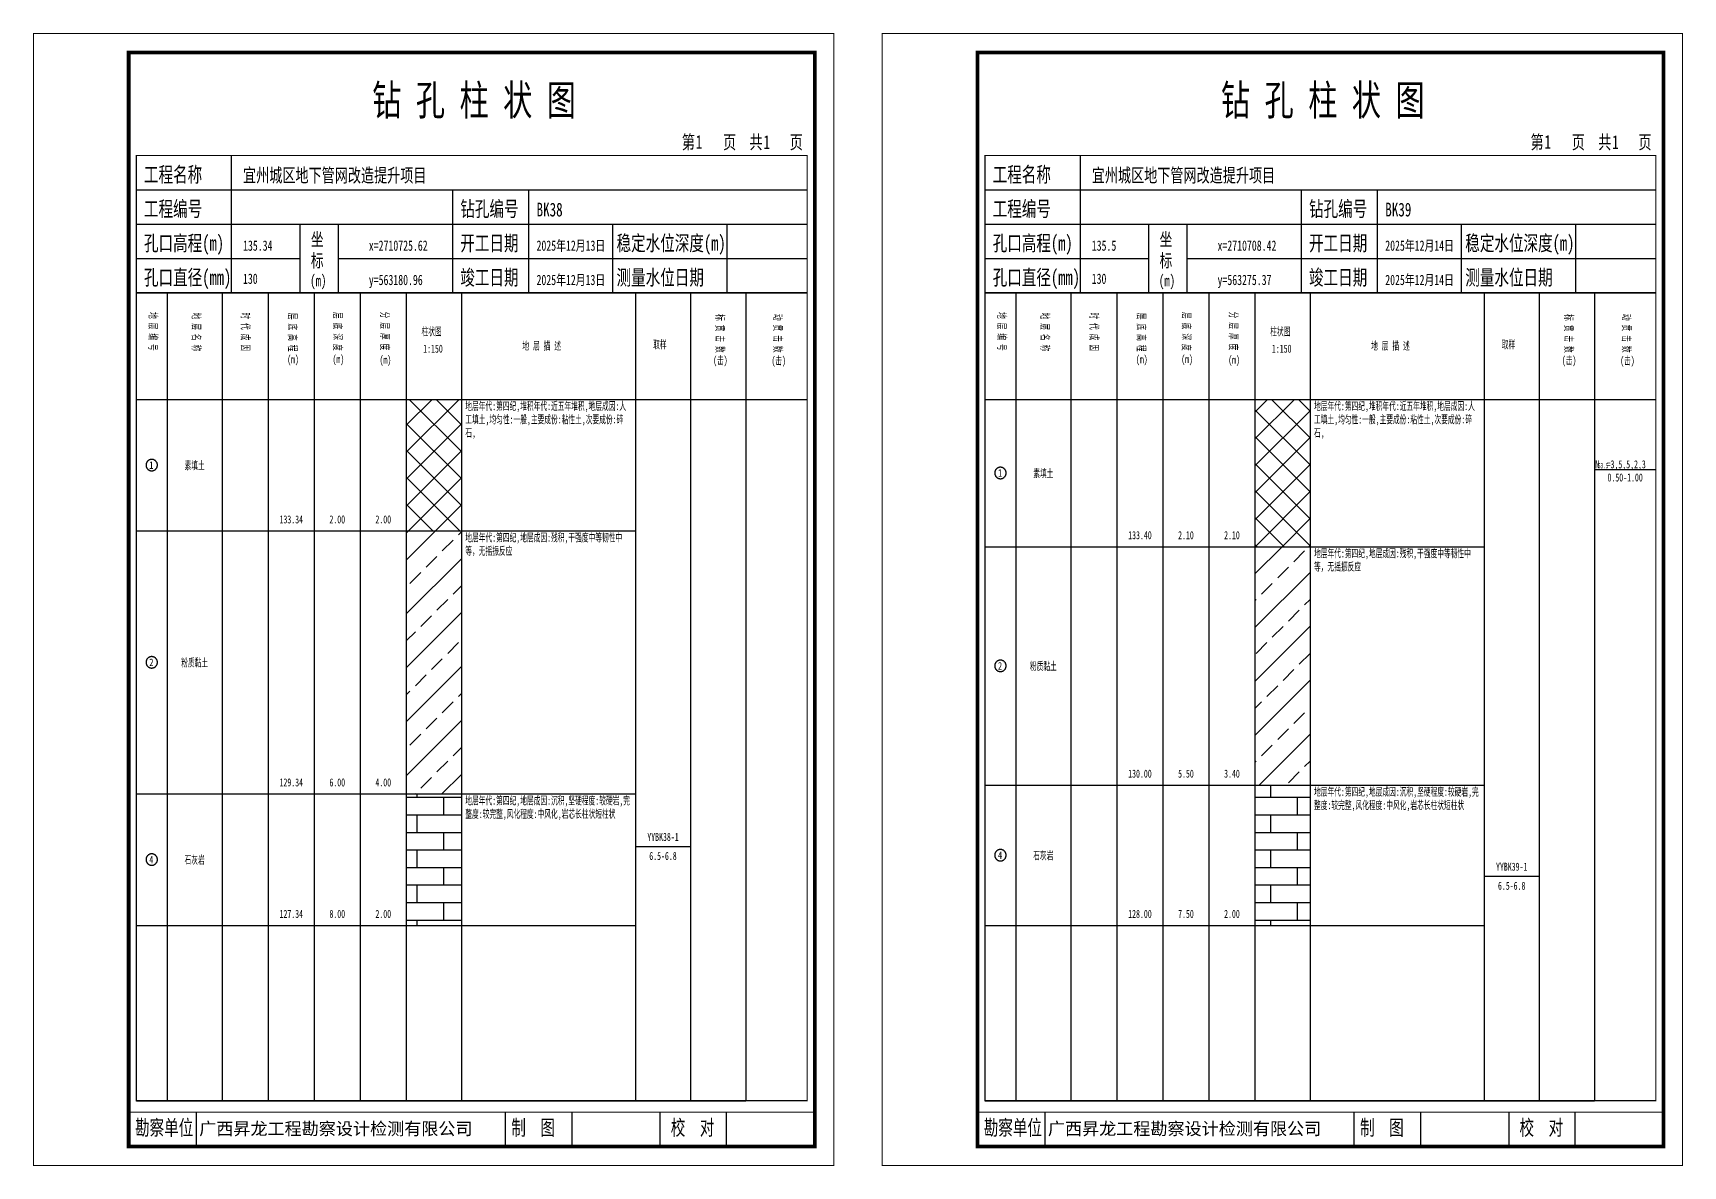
# Model space of a CAD drawing. Header units: millimetres. Extents: x 0 to 2711117, y 0 to 567555.
# Drawn here: x 11134.2 to 11567.1, y -0.1 to 297.1 of the extents above; entities that cross this region are included whole.
import ezdxf
from ezdxf.enums import TextEntityAlignment as Align

# ---------------------------------------------------------------- set-up
doc = ezdxf.new("R2010")
doc.units = ezdxf.units.MM
doc.layers.add('GICAD_POU_TEXTS', color=7, linetype='Continuous')
doc.layers.add('勘察点图例', color=7, linetype='Continuous')
doc.styles.add('HEAD_FONT', font='simfang.ttf', dxfattribs={"width": 0.6})
doc.styles.add('HEAD_FONT2', font='simfang.ttf', dxfattribs={"width": 0.6})
doc.styles.add('HT', font='simhei.ttf')
doc.styles.add('LZ_FONT', font='simfang.ttf', dxfattribs={"width": 0.7, "height": 8})
doc.styles.add('成果图图块', font='simfang.ttf', dxfattribs={"height": 2.5})
doc.styles.add('成果图表体', font='simfang.ttf', dxfattribs={"width": 0.6, "height": 2.1})
pattern_1 = [(45, (0, 0), (-3.535534, 3.535534), []), (135, (0, 0), (-3.535534, -3.535534), [])]
pattern_2 = [(45, (0, 0), (-7.071068, 7.071068), []), (45, (7.071, 0), (-7.071068, 7.071068), [4, -2])]
pattern_3 = [(0, (0, 0), (0, 4.6), []), (90, (0, 0), (-7, 4.6), [4.6, -4.6])]

# ---------------------------------------------------------------- blocks, each defined once
blk = doc.blocks.new('BK38')
for p, q in [((52, 229), (52, 265)), ((27, 256), (203, 256)), ((110, 229), (110, 256)), ((130, 229), (130, 256)), ((27, 247), (203, 247)), ((70, 229), (70, 247)), ((80, 229), (80, 247)), ((152, 229), (152, 247)), ((182, 229), (182, 247)), ((27, 238), (70, 238)), ((80, 238), (203, 238)), ((27, 229), (35.05, 229)), ((35.05, 229), (35.05, 17)), ((35.05, 229), (49.53, 229)), ((49.53, 229), (49.53, 17)), ((49.53, 229), (61.6, 229)), ((61.6, 229), (61.6, 17)), ((61.6, 229), (73.68, 229)), ((73.68, 229), (73.68, 17)), ((73.68, 229), (85.75, 229)), ((85.75, 229), (85.75, 17)), ((85.75, 229), (97.82, 229)), ((97.82, 229), (97.82, 17)), ((97.82, 229), (112.3, 229)), ((112.3, 229), (112.3, 17)), ((112.3, 229), (157.93, 229)), ((157.93, 229), (157.93, 17)), ((157.93, 229), (172.42, 229)), ((172.42, 229), (172.42, 17)), ((172.42, 229), (186.9, 229)), ((186.9, 229), (186.9, 17)), ((186.9, 229), (203, 229)), ((27, 201), (203, 201)), ((27, 17), (35.05, 17)), ((35.05, 17), (49.53, 17)), ((42.74, 4.95), (42.74, 13.95)), ((42.74, 4.95), (42.74, 13.95)), ((49.53, 17), (61.6, 17)), ((61.6, 17), (73.68, 17)), ((73.68, 17), (85.75, 17)), ((85.75, 17), (97.82, 17)), ((97.82, 17), (112.3, 17)), ((112.3, 17), (157.93, 17)), ((123.83, 4.95), (123.83, 13.95)), ((141.38, 4.95), (141.38, 13.95)), ((157.93, 17), (172.42, 17)), ((164.48, 4.95), (164.48, 13.95)), ((172.42, 17), (186.9, 17)), ((181.84, 4.95), (181.84, 13.95)), ((181.84, 4.95), (181.84, 13.95))]:
    blk.add_line(p, q)
for points, const_width in [([(0, 0), (210, 0), (210, 297), (0, 297)], 0.25), ([(25, 5), (205, 5), (205, 292), (25, 292)], 1), ([(27, 265), (203, 265), (203, 17), (27, 17)], 0.3)]:
    blk.add_lwpolyline(points, close=True, dxfattribs=dict(const_width=const_width))
at = {"const_width": 0.3}
for points in [[(27, 229), (203, 229)], [(25, 14), (205, 14)]]:
    blk.add_lwpolyline(points, dxfattribs=at)
at = {"style": 'LZ_FONT', "width": 0.7}
for s, height, p in [('钻 孔 柱 状 图', 8, (88.9, 275.54)), ('第', 3.6, (170.12, 266.7)), ('1', 3.6, (173.78, 266.75)), ('页', 3.6, (180.96, 266.7)), ('共', 3.6, (187.88, 266.7)), ('1', 3.6, (191.54, 266.7)), ('页', 3.6, (198.44, 266.7)), ('工程名称', 4, (29, 258)), ('宜州城区地下管网改造提升项目', 3.6, (55, 258)), ('工程编号', 4, (29, 249)), ('钻孔编号', 4, (112, 249)), ('BK38', 3.6, (132, 249)), ('孔口高程(m)', 4, (29, 240)), ('135.34', 2.7, (55, 240)), ('坐', 3.5, (72.79, 241.24)), ('x=2710725.62', 2.7, (88, 240)), ('开工日期', 4, (112, 240)), ('2025年12月13日', 2.7, (132, 240)), ('稳定水位深度(m)', 4, (153, 240)), ('标', 3.5, (72.79, 235.7)), ('孔口直径(mm)', 4, (29, 231)), ('130', 2.7, (54.98, 231.31)), ('(m) ', 3, (72.59, 230.65)), ('竣工日期', 4, (112, 231)), ('2025年12月13日', 2.7, (132, 231)), ('测量水位日期', 4, (153, 231)), ('y=563180.96', 2.7, (88, 231)), ('勘察单位', 4, (26.65, 7.95)), ('制  图', 4, (125.4, 7.95)), ('校  对', 4, (167.22, 7.95))]:
    blk.add_text(s, height=height, dxfattribs=at).set_placement(p)
at = {"style": 'HT'}
blk.add_text('广西昇龙工程勘察设计检测有限公司', height=3.2865, dxfattribs=at).set_placement((43.48, 8.02))
at = {"char_height": 2.1, "width": 22.806, "attachment_point": 1, "rotation": 270, "style": 'HEAD_FONT'}
for s, insert in [('地 层 编 号', (32.46, 223.92)), ('地 层 名 称', (43.79, 223.76)), ('时 代 成 因', (56.67, 223.83)), ('层 底 高 程', (69.07, 223.71)), ('层 底 深 度', (80.9, 223.91)), ('分 层 厚 度', (93.26, 224.01)), ('标 贯 击 数', (181.21, 223.37)), ('动 贯 击 数', (196.38, 223.43))]:
    blk.add_mtext(s, dxfattribs=dict(at, insert=insert))
at = {"char_height": 2.1, "attachment_point": 1}
for s, insert, width, style in [('柱状图', (101.82, 219.87), 7.855, 'HEAD_FONT2'), ('取样', (162.58, 216.44), 7.855, 'HEAD_FONT2'), ('(m)', (66.58, 212.56), 4.7944, 'HEAD_FONT'), ('(m)', (78.47, 212.61), 4.7944, 'HEAD_FONT'), ('(m)', (90.81, 212.43), 4.7944, 'HEAD_FONT'), ('1:150', (102.26, 215.36), 6.9223, 'HEAD_FONT2'), ('地 层 描 述', (128.29, 216.11), 22.0781, 'HEAD_FONT2'), ('(击)', (178.33, 212.31), 7.855, 'HEAD_FONT2'), ('(击)', (193.64, 212.22), 7.855, 'HEAD_FONT2')]:
    blk.add_mtext(s, dxfattribs=dict(at, insert=insert, width=width, style=style))
blk = doc.blocks.new('BK38_0')
at = {"color": 7}
blk.add_polyline3d([(-1.5, 0.02, 0), (-1.5, -0.06, 0), (-1.49, -0.13, 0), (-1.48, -0.2, 0), (-1.47, -0.28, 0), (-1.46, -0.35, 0), (-1.44, -0.42, 0), (-1.41, -0.49, 0), (-1.39, -0.56, 0), (-1.36, -0.63, 0), (-1.32, -0.69, 0), (-1.29, -0.76, 0), (-1.25, -0.82, 0), (-1.2, -0.88, 0), (-1.16, -0.94, 0), (-1.11, -0.99, 0), (-1.06, -1.04, 0), (-1.01, -1.1, 0), (-0.95, -1.14, 0), (-0.89, -1.19, 0), (-0.83, -1.23, 0), (-0.77, -1.27, 0), (-0.71, -1.31, 0), (-0.64, -1.34, 0), (-0.57, -1.37, 0), (-0.51, -1.4, 0), (-0.44, -1.42, 0), (-0.36, -1.44, 0), (-0.29, -1.46, 0), (-0.22, -1.47, 0), (-0.15, -1.48, 0), (-0.07, -1.48, 0), (0, -1.48, 0), (0.07, -1.48, 0), (0.15, -1.48, 0), (0.22, -1.47, 0), (0.29, -1.46, 0), (0.36, -1.44, 0), (0.44, -1.42, 0), (0.51, -1.4, 0), (0.57, -1.37, 0), (0.64, -1.34, 0), (0.71, -1.31, 0), (0.77, -1.27, 0), (0.83, -1.23, 0), (0.89, -1.19, 0), (0.95, -1.14, 0), (1.01, -1.1, 0), (1.06, -1.04, 0), (1.11, -0.99, 0), (1.16, -0.94, 0), (1.2, -0.88, 0), (1.25, -0.82, 0), (1.29, -0.76, 0), (1.32, -0.69, 0), (1.36, -0.63, 0), (1.39, -0.56, 0), (1.41, -0.49, 0), (1.44, -0.42, 0), (1.46, -0.35, 0), (1.47, -0.28, 0), (1.48, -0.2, 0), (1.49, -0.13, 0), (1.5, -0.06, 0), (1.5, 0.02, 0), (1.5, 0.09, 0), (1.49, 0.16, 0), (1.48, 0.24, 0), (1.47, 0.31, 0), (1.46, 0.38, 0), (1.44, 0.45, 0), (1.41, 0.52, 0), (1.39, 0.59, 0), (1.36, 0.66, 0), (1.32, 0.72, 0), (1.29, 0.79, 0), (1.25, 0.85, 0), (1.2, 0.91, 0), (1.16, 0.97, 0), (1.11, 1.02, 0), (1.06, 1.08, 0), (1.01, 1.13, 0), (0.95, 1.18, 0), (0.89, 1.22, 0), (0.83, 1.26, 0), (0.77, 1.3, 0), (0.71, 1.34, 0), (0.64, 1.37, 0), (0.57, 1.4, 0), (0.51, 1.43, 0), (0.44, 1.45, 0), (0.36, 1.47, 0), (0.29, 1.49, 0), (0.22, 1.5, 0), (0.15, 1.51, 0), (0.07, 1.51, 0), (0, 1.52, 0), (-0.07, 1.51, 0), (-0.15, 1.51, 0), (-0.22, 1.5, 0), (-0.29, 1.49, 0), (-0.36, 1.47, 0), (-0.44, 1.45, 0), (-0.51, 1.43, 0), (-0.57, 1.4, 0), (-0.64, 1.37, 0), (-0.71, 1.34, 0), (-0.77, 1.3, 0), (-0.83, 1.26, 0), (-0.89, 1.22, 0), (-0.95, 1.18, 0), (-1.01, 1.13, 0), (-1.06, 1.08, 0), (-1.11, 1.02, 0), (-1.16, 0.97, 0), (-1.2, 0.91, 0), (-1.25, 0.85, 0), (-1.29, 0.79, 0), (-1.32, 0.72, 0), (-1.36, 0.66, 0), (-1.39, 0.59, 0), (-1.41, 0.52, 0), (-1.44, 0.45, 0), (-1.46, 0.38, 0), (-1.47, 0.31, 0), (-1.48, 0.24, 0), (-1.49, 0.16, 0), (-1.5, 0.09, 0), (-1.5, 0.02, 0)], dxfattribs=at)
at = {"layer": 'GICAD_POU_TEXTS', "color": 7, "style": '成果图图块', "width": 0.7}
blk.add_text('1', height=2, dxfattribs=at).set_placement((-0.09, -0.99), align=Align.CENTER)
blk = doc.blocks.new('BK38_1')
at = {"color": 7}
blk.add_polyline3d([(-1.5, 0.02, 0), (-1.5, -0.06, 0), (-1.49, -0.13, 0), (-1.48, -0.2, 0), (-1.47, -0.28, 0), (-1.46, -0.35, 0), (-1.44, -0.42, 0), (-1.41, -0.49, 0), (-1.39, -0.56, 0), (-1.36, -0.63, 0), (-1.32, -0.69, 0), (-1.29, -0.76, 0), (-1.25, -0.82, 0), (-1.2, -0.88, 0), (-1.16, -0.94, 0), (-1.11, -0.99, 0), (-1.06, -1.04, 0), (-1.01, -1.1, 0), (-0.95, -1.14, 0), (-0.89, -1.19, 0), (-0.83, -1.23, 0), (-0.77, -1.27, 0), (-0.71, -1.31, 0), (-0.64, -1.34, 0), (-0.57, -1.37, 0), (-0.51, -1.4, 0), (-0.44, -1.42, 0), (-0.36, -1.44, 0), (-0.29, -1.46, 0), (-0.22, -1.47, 0), (-0.15, -1.48, 0), (-0.07, -1.48, 0), (0, -1.48, 0), (0.07, -1.48, 0), (0.15, -1.48, 0), (0.22, -1.47, 0), (0.29, -1.46, 0), (0.36, -1.44, 0), (0.44, -1.42, 0), (0.51, -1.4, 0), (0.57, -1.37, 0), (0.64, -1.34, 0), (0.71, -1.31, 0), (0.77, -1.27, 0), (0.83, -1.23, 0), (0.89, -1.19, 0), (0.95, -1.14, 0), (1.01, -1.1, 0), (1.06, -1.04, 0), (1.11, -0.99, 0), (1.16, -0.94, 0), (1.2, -0.88, 0), (1.25, -0.82, 0), (1.29, -0.76, 0), (1.32, -0.69, 0), (1.36, -0.63, 0), (1.39, -0.56, 0), (1.41, -0.49, 0), (1.44, -0.42, 0), (1.46, -0.35, 0), (1.47, -0.28, 0), (1.48, -0.2, 0), (1.49, -0.13, 0), (1.5, -0.06, 0), (1.5, 0.02, 0), (1.5, 0.09, 0), (1.49, 0.16, 0), (1.48, 0.24, 0), (1.47, 0.31, 0), (1.46, 0.38, 0), (1.44, 0.45, 0), (1.41, 0.52, 0), (1.39, 0.59, 0), (1.36, 0.66, 0), (1.32, 0.72, 0), (1.29, 0.79, 0), (1.25, 0.85, 0), (1.2, 0.91, 0), (1.16, 0.97, 0), (1.11, 1.02, 0), (1.06, 1.08, 0), (1.01, 1.13, 0), (0.95, 1.18, 0), (0.89, 1.22, 0), (0.83, 1.26, 0), (0.77, 1.3, 0), (0.71, 1.34, 0), (0.64, 1.37, 0), (0.57, 1.4, 0), (0.51, 1.43, 0), (0.44, 1.45, 0), (0.36, 1.47, 0), (0.29, 1.49, 0), (0.22, 1.5, 0), (0.15, 1.51, 0), (0.07, 1.51, 0), (0, 1.52, 0), (-0.07, 1.51, 0), (-0.15, 1.51, 0), (-0.22, 1.5, 0), (-0.29, 1.49, 0), (-0.36, 1.47, 0), (-0.44, 1.45, 0), (-0.51, 1.43, 0), (-0.57, 1.4, 0), (-0.64, 1.37, 0), (-0.71, 1.34, 0), (-0.77, 1.3, 0), (-0.83, 1.26, 0), (-0.89, 1.22, 0), (-0.95, 1.18, 0), (-1.01, 1.13, 0), (-1.06, 1.08, 0), (-1.11, 1.02, 0), (-1.16, 0.97, 0), (-1.2, 0.91, 0), (-1.25, 0.85, 0), (-1.29, 0.79, 0), (-1.32, 0.72, 0), (-1.36, 0.66, 0), (-1.39, 0.59, 0), (-1.41, 0.52, 0), (-1.44, 0.45, 0), (-1.46, 0.38, 0), (-1.47, 0.31, 0), (-1.48, 0.24, 0), (-1.49, 0.16, 0), (-1.5, 0.09, 0), (-1.5, 0.02, 0)], dxfattribs=at)
at = {"layer": 'GICAD_POU_TEXTS', "color": 7, "style": '成果图图块', "width": 0.7}
blk.add_text('2', height=2, dxfattribs=at).set_placement((-0.09, -0.99), align=Align.CENTER)
blk = doc.blocks.new('BK38_2')
at = {"color": 7}
blk.add_polyline3d([(-1.5, 0.02, 0), (-1.5, -0.06, 0), (-1.49, -0.13, 0), (-1.48, -0.2, 0), (-1.47, -0.28, 0), (-1.46, -0.35, 0), (-1.44, -0.42, 0), (-1.41, -0.49, 0), (-1.39, -0.56, 0), (-1.36, -0.63, 0), (-1.32, -0.69, 0), (-1.29, -0.76, 0), (-1.25, -0.82, 0), (-1.2, -0.88, 0), (-1.16, -0.94, 0), (-1.11, -0.99, 0), (-1.06, -1.04, 0), (-1.01, -1.1, 0), (-0.95, -1.14, 0), (-0.89, -1.19, 0), (-0.83, -1.23, 0), (-0.77, -1.27, 0), (-0.71, -1.31, 0), (-0.64, -1.34, 0), (-0.57, -1.37, 0), (-0.51, -1.4, 0), (-0.44, -1.42, 0), (-0.36, -1.44, 0), (-0.29, -1.46, 0), (-0.22, -1.47, 0), (-0.15, -1.48, 0), (-0.07, -1.48, 0), (0, -1.48, 0), (0.07, -1.48, 0), (0.15, -1.48, 0), (0.22, -1.47, 0), (0.29, -1.46, 0), (0.36, -1.44, 0), (0.44, -1.42, 0), (0.51, -1.4, 0), (0.57, -1.37, 0), (0.64, -1.34, 0), (0.71, -1.31, 0), (0.77, -1.27, 0), (0.83, -1.23, 0), (0.89, -1.19, 0), (0.95, -1.14, 0), (1.01, -1.1, 0), (1.06, -1.04, 0), (1.11, -0.99, 0), (1.16, -0.94, 0), (1.2, -0.88, 0), (1.25, -0.82, 0), (1.29, -0.76, 0), (1.32, -0.69, 0), (1.36, -0.63, 0), (1.39, -0.56, 0), (1.41, -0.49, 0), (1.44, -0.42, 0), (1.46, -0.35, 0), (1.47, -0.28, 0), (1.48, -0.2, 0), (1.49, -0.13, 0), (1.5, -0.06, 0), (1.5, 0.02, 0), (1.5, 0.09, 0), (1.49, 0.16, 0), (1.48, 0.24, 0), (1.47, 0.31, 0), (1.46, 0.38, 0), (1.44, 0.45, 0), (1.41, 0.52, 0), (1.39, 0.59, 0), (1.36, 0.66, 0), (1.32, 0.72, 0), (1.29, 0.79, 0), (1.25, 0.85, 0), (1.2, 0.91, 0), (1.16, 0.97, 0), (1.11, 1.02, 0), (1.06, 1.08, 0), (1.01, 1.13, 0), (0.95, 1.18, 0), (0.89, 1.22, 0), (0.83, 1.26, 0), (0.77, 1.3, 0), (0.71, 1.34, 0), (0.64, 1.37, 0), (0.57, 1.4, 0), (0.51, 1.43, 0), (0.44, 1.45, 0), (0.36, 1.47, 0), (0.29, 1.49, 0), (0.22, 1.5, 0), (0.15, 1.51, 0), (0.07, 1.51, 0), (0, 1.52, 0), (-0.07, 1.51, 0), (-0.15, 1.51, 0), (-0.22, 1.5, 0), (-0.29, 1.49, 0), (-0.36, 1.47, 0), (-0.44, 1.45, 0), (-0.51, 1.43, 0), (-0.57, 1.4, 0), (-0.64, 1.37, 0), (-0.71, 1.34, 0), (-0.77, 1.3, 0), (-0.83, 1.26, 0), (-0.89, 1.22, 0), (-0.95, 1.18, 0), (-1.01, 1.13, 0), (-1.06, 1.08, 0), (-1.11, 1.02, 0), (-1.16, 0.97, 0), (-1.2, 0.91, 0), (-1.25, 0.85, 0), (-1.29, 0.79, 0), (-1.32, 0.72, 0), (-1.36, 0.66, 0), (-1.39, 0.59, 0), (-1.41, 0.52, 0), (-1.44, 0.45, 0), (-1.46, 0.38, 0), (-1.47, 0.31, 0), (-1.48, 0.24, 0), (-1.49, 0.16, 0), (-1.5, 0.09, 0), (-1.5, 0.02, 0)], dxfattribs=at)
at = {"layer": 'GICAD_POU_TEXTS', "color": 7, "style": '成果图图块', "width": 0.7}
blk.add_text('4', height=2, dxfattribs=at).set_placement((-0.09, -0.99), align=Align.CENTER)
blk = doc.blocks.new('BK39')
for p, q in [((52, 229), (52, 265)), ((27, 256), (203, 256)), ((110, 229), (110, 256)), ((130, 229), (130, 256)), ((27, 247), (203, 247)), ((70, 229), (70, 247)), ((80, 229), (80, 247)), ((152, 229), (152, 247)), ((182, 229), (182, 247)), ((27, 238), (70, 238)), ((80, 238), (203, 238)), ((27, 229), (35.05, 229)), ((35.05, 229), (35.05, 17)), ((35.05, 229), (49.53, 229)), ((49.53, 229), (49.53, 17)), ((49.53, 229), (61.6, 229)), ((61.6, 229), (61.6, 17)), ((61.6, 229), (73.68, 229)), ((73.68, 229), (73.68, 17)), ((73.68, 229), (85.75, 229)), ((85.75, 229), (85.75, 17)), ((85.75, 229), (97.82, 229)), ((97.82, 229), (97.82, 17)), ((97.82, 229), (112.3, 229)), ((112.3, 229), (112.3, 17)), ((112.3, 229), (157.93, 229)), ((157.93, 229), (157.93, 17)), ((157.93, 229), (172.42, 229)), ((172.42, 229), (172.42, 17)), ((172.42, 229), (186.9, 229)), ((186.9, 229), (186.9, 17)), ((186.9, 229), (203, 229)), ((27, 201), (203, 201)), ((27, 17), (35.05, 17)), ((35.05, 17), (49.53, 17)), ((42.74, 4.95), (42.74, 13.95)), ((42.74, 4.95), (42.74, 13.95)), ((49.53, 17), (61.6, 17)), ((61.6, 17), (73.68, 17)), ((73.68, 17), (85.75, 17)), ((85.75, 17), (97.82, 17)), ((97.82, 17), (112.3, 17)), ((112.3, 17), (157.93, 17)), ((123.83, 4.95), (123.83, 13.95)), ((141.38, 4.95), (141.38, 13.95)), ((157.93, 17), (172.42, 17)), ((164.48, 4.95), (164.48, 13.95)), ((172.42, 17), (186.9, 17)), ((181.84, 4.95), (181.84, 13.95)), ((181.84, 4.95), (181.84, 13.95))]:
    blk.add_line(p, q)
for points, const_width in [([(0, 0), (210, 0), (210, 297), (0, 297)], 0.25), ([(25, 5), (205, 5), (205, 292), (25, 292)], 1), ([(27, 265), (203, 265), (203, 17), (27, 17)], 0.3)]:
    blk.add_lwpolyline(points, close=True, dxfattribs=dict(const_width=const_width))
at = {"const_width": 0.3}
for points in [[(27, 229), (203, 229)], [(25, 14), (205, 14)]]:
    blk.add_lwpolyline(points, dxfattribs=at)
at = {"style": 'LZ_FONT', "width": 0.7}
for s, height, p in [('钻 孔 柱 状 图', 8, (88.9, 275.54)), ('第', 3.6, (170.12, 266.7)), ('1', 3.6, (173.78, 266.75)), ('页', 3.6, (180.96, 266.7)), ('共', 3.6, (187.88, 266.7)), ('1', 3.6, (191.54, 266.7)), ('页', 3.6, (198.44, 266.7)), ('工程名称', 4, (29, 258)), ('宜州城区地下管网改造提升项目', 3.6, (55, 258)), ('工程编号', 4, (29, 249)), ('钻孔编号', 4, (112, 249)), ('BK39', 3.6, (132, 249)), ('孔口高程(m)', 4, (29, 240)), ('135.5', 2.7, (55, 240)), ('坐', 3.5, (72.79, 241.24)), ('x=2710708.42', 2.7, (88, 240)), ('开工日期', 4, (112, 240)), ('2025年12月14日', 2.7, (132, 240)), ('稳定水位深度(m)', 4, (153, 240)), ('标', 3.5, (72.79, 235.7)), ('孔口直径(mm)', 4, (29, 231)), ('130', 2.7, (54.98, 231.31)), ('(m) ', 3, (72.59, 230.65)), ('竣工日期', 4, (112, 231)), ('2025年12月14日', 2.7, (132, 231)), ('测量水位日期', 4, (153, 231)), ('y=563275.37', 2.7, (88, 231)), ('勘察单位', 4, (26.65, 7.95)), ('制  图', 4, (125.4, 7.95)), ('校  对', 4, (167.22, 7.95))]:
    blk.add_text(s, height=height, dxfattribs=at).set_placement(p)
at = {"style": 'HT'}
blk.add_text('广西昇龙工程勘察设计检测有限公司', height=3.2865, dxfattribs=at).set_placement((43.48, 8.02))
at = {"char_height": 2.1, "width": 22.806, "attachment_point": 1, "rotation": 270, "style": 'HEAD_FONT'}
for s, insert in [('地 层 编 号', (32.46, 223.92)), ('地 层 名 称', (43.79, 223.76)), ('时 代 成 因', (56.67, 223.83)), ('层 底 高 程', (69.07, 223.71)), ('层 底 深 度', (80.9, 223.91)), ('分 层 厚 度', (93.26, 224.01)), ('标 贯 击 数', (181.21, 223.37)), ('动 贯 击 数', (196.38, 223.43))]:
    blk.add_mtext(s, dxfattribs=dict(at, insert=insert))
at = {"char_height": 2.1, "attachment_point": 1}
for s, insert, width, style in [('柱状图', (101.82, 219.87), 7.855, 'HEAD_FONT2'), ('取样', (162.58, 216.44), 7.855, 'HEAD_FONT2'), ('(m)', (66.58, 212.56), 4.7944, 'HEAD_FONT'), ('(m)', (78.47, 212.61), 4.7944, 'HEAD_FONT'), ('(m)', (90.81, 212.43), 4.7944, 'HEAD_FONT'), ('1:150', (102.26, 215.36), 6.9223, 'HEAD_FONT2'), ('地 层 描 述', (128.29, 216.11), 22.0781, 'HEAD_FONT2'), ('(击)', (178.33, 212.31), 7.855, 'HEAD_FONT2'), ('(击)', (193.64, 212.22), 7.855, 'HEAD_FONT2')]:
    blk.add_mtext(s, dxfattribs=dict(at, insert=insert, width=width, style=style))
blk = doc.blocks.new('BK39_0')
at = {"color": 7}
blk.add_polyline3d([(-1.5, 0.02, 0), (-1.5, -0.06, 0), (-1.49, -0.13, 0), (-1.48, -0.2, 0), (-1.47, -0.28, 0), (-1.46, -0.35, 0), (-1.44, -0.42, 0), (-1.41, -0.49, 0), (-1.39, -0.56, 0), (-1.36, -0.63, 0), (-1.32, -0.69, 0), (-1.29, -0.76, 0), (-1.25, -0.82, 0), (-1.2, -0.88, 0), (-1.16, -0.94, 0), (-1.11, -0.99, 0), (-1.06, -1.04, 0), (-1.01, -1.1, 0), (-0.95, -1.14, 0), (-0.89, -1.19, 0), (-0.83, -1.23, 0), (-0.77, -1.27, 0), (-0.71, -1.31, 0), (-0.64, -1.34, 0), (-0.57, -1.37, 0), (-0.51, -1.4, 0), (-0.44, -1.42, 0), (-0.36, -1.44, 0), (-0.29, -1.46, 0), (-0.22, -1.47, 0), (-0.15, -1.48, 0), (-0.07, -1.48, 0), (0, -1.48, 0), (0.07, -1.48, 0), (0.15, -1.48, 0), (0.22, -1.47, 0), (0.29, -1.46, 0), (0.36, -1.44, 0), (0.44, -1.42, 0), (0.51, -1.4, 0), (0.57, -1.37, 0), (0.64, -1.34, 0), (0.71, -1.31, 0), (0.77, -1.27, 0), (0.83, -1.23, 0), (0.89, -1.19, 0), (0.95, -1.14, 0), (1.01, -1.1, 0), (1.06, -1.04, 0), (1.11, -0.99, 0), (1.16, -0.94, 0), (1.2, -0.88, 0), (1.25, -0.82, 0), (1.29, -0.76, 0), (1.32, -0.69, 0), (1.36, -0.63, 0), (1.39, -0.56, 0), (1.41, -0.49, 0), (1.44, -0.42, 0), (1.46, -0.35, 0), (1.47, -0.28, 0), (1.48, -0.2, 0), (1.49, -0.13, 0), (1.5, -0.06, 0), (1.5, 0.02, 0), (1.5, 0.09, 0), (1.49, 0.16, 0), (1.48, 0.24, 0), (1.47, 0.31, 0), (1.46, 0.38, 0), (1.44, 0.45, 0), (1.41, 0.52, 0), (1.39, 0.59, 0), (1.36, 0.66, 0), (1.32, 0.72, 0), (1.29, 0.79, 0), (1.25, 0.85, 0), (1.2, 0.91, 0), (1.16, 0.97, 0), (1.11, 1.02, 0), (1.06, 1.08, 0), (1.01, 1.13, 0), (0.95, 1.18, 0), (0.89, 1.22, 0), (0.83, 1.26, 0), (0.77, 1.3, 0), (0.71, 1.34, 0), (0.64, 1.37, 0), (0.57, 1.4, 0), (0.51, 1.43, 0), (0.44, 1.45, 0), (0.36, 1.47, 0), (0.29, 1.49, 0), (0.22, 1.5, 0), (0.15, 1.51, 0), (0.07, 1.51, 0), (0, 1.52, 0), (-0.07, 1.51, 0), (-0.15, 1.51, 0), (-0.22, 1.5, 0), (-0.29, 1.49, 0), (-0.36, 1.47, 0), (-0.44, 1.45, 0), (-0.51, 1.43, 0), (-0.57, 1.4, 0), (-0.64, 1.37, 0), (-0.71, 1.34, 0), (-0.77, 1.3, 0), (-0.83, 1.26, 0), (-0.89, 1.22, 0), (-0.95, 1.18, 0), (-1.01, 1.13, 0), (-1.06, 1.08, 0), (-1.11, 1.02, 0), (-1.16, 0.97, 0), (-1.2, 0.91, 0), (-1.25, 0.85, 0), (-1.29, 0.79, 0), (-1.32, 0.72, 0), (-1.36, 0.66, 0), (-1.39, 0.59, 0), (-1.41, 0.52, 0), (-1.44, 0.45, 0), (-1.46, 0.38, 0), (-1.47, 0.31, 0), (-1.48, 0.24, 0), (-1.49, 0.16, 0), (-1.5, 0.09, 0), (-1.5, 0.02, 0)], dxfattribs=at)
at = {"layer": 'GICAD_POU_TEXTS', "color": 7, "style": '成果图图块', "width": 0.7}
blk.add_text('1', height=2, dxfattribs=at).set_placement((-0.09, -0.99), align=Align.CENTER)
blk = doc.blocks.new('BK39_1')
at = {"color": 7}
blk.add_polyline3d([(-1.5, 0.02, 0), (-1.5, -0.06, 0), (-1.49, -0.13, 0), (-1.48, -0.2, 0), (-1.47, -0.28, 0), (-1.46, -0.35, 0), (-1.44, -0.42, 0), (-1.41, -0.49, 0), (-1.39, -0.56, 0), (-1.36, -0.63, 0), (-1.32, -0.69, 0), (-1.29, -0.76, 0), (-1.25, -0.82, 0), (-1.2, -0.88, 0), (-1.16, -0.94, 0), (-1.11, -0.99, 0), (-1.06, -1.04, 0), (-1.01, -1.1, 0), (-0.95, -1.14, 0), (-0.89, -1.19, 0), (-0.83, -1.23, 0), (-0.77, -1.27, 0), (-0.71, -1.31, 0), (-0.64, -1.34, 0), (-0.57, -1.37, 0), (-0.51, -1.4, 0), (-0.44, -1.42, 0), (-0.36, -1.44, 0), (-0.29, -1.46, 0), (-0.22, -1.47, 0), (-0.15, -1.48, 0), (-0.07, -1.48, 0), (0, -1.48, 0), (0.07, -1.48, 0), (0.15, -1.48, 0), (0.22, -1.47, 0), (0.29, -1.46, 0), (0.36, -1.44, 0), (0.44, -1.42, 0), (0.51, -1.4, 0), (0.57, -1.37, 0), (0.64, -1.34, 0), (0.71, -1.31, 0), (0.77, -1.27, 0), (0.83, -1.23, 0), (0.89, -1.19, 0), (0.95, -1.14, 0), (1.01, -1.1, 0), (1.06, -1.04, 0), (1.11, -0.99, 0), (1.16, -0.94, 0), (1.2, -0.88, 0), (1.25, -0.82, 0), (1.29, -0.76, 0), (1.32, -0.69, 0), (1.36, -0.63, 0), (1.39, -0.56, 0), (1.41, -0.49, 0), (1.44, -0.42, 0), (1.46, -0.35, 0), (1.47, -0.28, 0), (1.48, -0.2, 0), (1.49, -0.13, 0), (1.5, -0.06, 0), (1.5, 0.02, 0), (1.5, 0.09, 0), (1.49, 0.16, 0), (1.48, 0.24, 0), (1.47, 0.31, 0), (1.46, 0.38, 0), (1.44, 0.45, 0), (1.41, 0.52, 0), (1.39, 0.59, 0), (1.36, 0.66, 0), (1.32, 0.72, 0), (1.29, 0.79, 0), (1.25, 0.85, 0), (1.2, 0.91, 0), (1.16, 0.97, 0), (1.11, 1.02, 0), (1.06, 1.08, 0), (1.01, 1.13, 0), (0.95, 1.18, 0), (0.89, 1.22, 0), (0.83, 1.26, 0), (0.77, 1.3, 0), (0.71, 1.34, 0), (0.64, 1.37, 0), (0.57, 1.4, 0), (0.51, 1.43, 0), (0.44, 1.45, 0), (0.36, 1.47, 0), (0.29, 1.49, 0), (0.22, 1.5, 0), (0.15, 1.51, 0), (0.07, 1.51, 0), (0, 1.52, 0), (-0.07, 1.51, 0), (-0.15, 1.51, 0), (-0.22, 1.5, 0), (-0.29, 1.49, 0), (-0.36, 1.47, 0), (-0.44, 1.45, 0), (-0.51, 1.43, 0), (-0.57, 1.4, 0), (-0.64, 1.37, 0), (-0.71, 1.34, 0), (-0.77, 1.3, 0), (-0.83, 1.26, 0), (-0.89, 1.22, 0), (-0.95, 1.18, 0), (-1.01, 1.13, 0), (-1.06, 1.08, 0), (-1.11, 1.02, 0), (-1.16, 0.97, 0), (-1.2, 0.91, 0), (-1.25, 0.85, 0), (-1.29, 0.79, 0), (-1.32, 0.72, 0), (-1.36, 0.66, 0), (-1.39, 0.59, 0), (-1.41, 0.52, 0), (-1.44, 0.45, 0), (-1.46, 0.38, 0), (-1.47, 0.31, 0), (-1.48, 0.24, 0), (-1.49, 0.16, 0), (-1.5, 0.09, 0), (-1.5, 0.02, 0)], dxfattribs=at)
at = {"layer": 'GICAD_POU_TEXTS', "color": 7, "style": '成果图图块', "width": 0.7}
blk.add_text('2', height=2, dxfattribs=at).set_placement((-0.09, -0.99), align=Align.CENTER)
blk = doc.blocks.new('BK39_2')
at = {"color": 7}
blk.add_polyline3d([(-1.5, 0.02, 0), (-1.5, -0.06, 0), (-1.49, -0.13, 0), (-1.48, -0.2, 0), (-1.47, -0.28, 0), (-1.46, -0.35, 0), (-1.44, -0.42, 0), (-1.41, -0.49, 0), (-1.39, -0.56, 0), (-1.36, -0.63, 0), (-1.32, -0.69, 0), (-1.29, -0.76, 0), (-1.25, -0.82, 0), (-1.2, -0.88, 0), (-1.16, -0.94, 0), (-1.11, -0.99, 0), (-1.06, -1.04, 0), (-1.01, -1.1, 0), (-0.95, -1.14, 0), (-0.89, -1.19, 0), (-0.83, -1.23, 0), (-0.77, -1.27, 0), (-0.71, -1.31, 0), (-0.64, -1.34, 0), (-0.57, -1.37, 0), (-0.51, -1.4, 0), (-0.44, -1.42, 0), (-0.36, -1.44, 0), (-0.29, -1.46, 0), (-0.22, -1.47, 0), (-0.15, -1.48, 0), (-0.07, -1.48, 0), (0, -1.48, 0), (0.07, -1.48, 0), (0.15, -1.48, 0), (0.22, -1.47, 0), (0.29, -1.46, 0), (0.36, -1.44, 0), (0.44, -1.42, 0), (0.51, -1.4, 0), (0.57, -1.37, 0), (0.64, -1.34, 0), (0.71, -1.31, 0), (0.77, -1.27, 0), (0.83, -1.23, 0), (0.89, -1.19, 0), (0.95, -1.14, 0), (1.01, -1.1, 0), (1.06, -1.04, 0), (1.11, -0.99, 0), (1.16, -0.94, 0), (1.2, -0.88, 0), (1.25, -0.82, 0), (1.29, -0.76, 0), (1.32, -0.69, 0), (1.36, -0.63, 0), (1.39, -0.56, 0), (1.41, -0.49, 0), (1.44, -0.42, 0), (1.46, -0.35, 0), (1.47, -0.28, 0), (1.48, -0.2, 0), (1.49, -0.13, 0), (1.5, -0.06, 0), (1.5, 0.02, 0), (1.5, 0.09, 0), (1.49, 0.16, 0), (1.48, 0.24, 0), (1.47, 0.31, 0), (1.46, 0.38, 0), (1.44, 0.45, 0), (1.41, 0.52, 0), (1.39, 0.59, 0), (1.36, 0.66, 0), (1.32, 0.72, 0), (1.29, 0.79, 0), (1.25, 0.85, 0), (1.2, 0.91, 0), (1.16, 0.97, 0), (1.11, 1.02, 0), (1.06, 1.08, 0), (1.01, 1.13, 0), (0.95, 1.18, 0), (0.89, 1.22, 0), (0.83, 1.26, 0), (0.77, 1.3, 0), (0.71, 1.34, 0), (0.64, 1.37, 0), (0.57, 1.4, 0), (0.51, 1.43, 0), (0.44, 1.45, 0), (0.36, 1.47, 0), (0.29, 1.49, 0), (0.22, 1.5, 0), (0.15, 1.51, 0), (0.07, 1.51, 0), (0, 1.52, 0), (-0.07, 1.51, 0), (-0.15, 1.51, 0), (-0.22, 1.5, 0), (-0.29, 1.49, 0), (-0.36, 1.47, 0), (-0.44, 1.45, 0), (-0.51, 1.43, 0), (-0.57, 1.4, 0), (-0.64, 1.37, 0), (-0.71, 1.34, 0), (-0.77, 1.3, 0), (-0.83, 1.26, 0), (-0.89, 1.22, 0), (-0.95, 1.18, 0), (-1.01, 1.13, 0), (-1.06, 1.08, 0), (-1.11, 1.02, 0), (-1.16, 0.97, 0), (-1.2, 0.91, 0), (-1.25, 0.85, 0), (-1.29, 0.79, 0), (-1.32, 0.72, 0), (-1.36, 0.66, 0), (-1.39, 0.59, 0), (-1.41, 0.52, 0), (-1.44, 0.45, 0), (-1.46, 0.38, 0), (-1.47, 0.31, 0), (-1.48, 0.24, 0), (-1.49, 0.16, 0), (-1.5, 0.09, 0), (-1.5, 0.02, 0)], dxfattribs=at)
at = {"layer": 'GICAD_POU_TEXTS', "color": 7, "style": '成果图图块', "width": 0.7}
blk.add_text('4', height=2, dxfattribs=at).set_placement((-0.09, -0.99), align=Align.CENTER)

msp = doc.modelspace()

# ---------------------------------------------------------------- hatches: boundary and pattern name
at = {"layer": '勘察点图例'}
h = msp.add_hatch(dxfattribs=at)
h.set_pattern_fill('GKSTT', color=256, scale=0.5, style=0, pattern_type=2)
h.set_pattern_definition(pattern_1)
h.paths.add_polyline_path([(11232.14, 166.5), (11246.63, 166.5), (11246.63, 201), (11232.14, 201)])
h = msp.add_hatch(dxfattribs=at)
h.set_pattern_fill('GKSTT', color=256, scale=0.5, style=0, pattern_type=2)
h.set_pattern_definition(pattern_1)
h.paths.add_polyline_path([(11454.83, 162.36), (11469.32, 162.36), (11469.32, 201), (11454.83, 201)])
h = msp.add_hatch(dxfattribs=at)
h.set_pattern_fill('GKFZNT', color=256, scale=0.5, style=0, pattern_type=2)
h.set_pattern_definition(pattern_2)
h.paths.add_polyline_path([(11232.14, 97.5), (11246.63, 97.5), (11246.63, 166.5), (11232.14, 166.5)])
h = msp.add_hatch(dxfattribs=at)
h.set_pattern_fill('GKFZNT', color=256, scale=0.5, style=0, pattern_type=2)
h.set_pattern_definition(pattern_2)
h.paths.add_polyline_path([(11454.83, 99.8), (11469.32, 99.8), (11469.32, 162.36), (11454.83, 162.36)])
h = msp.add_hatch(dxfattribs=at)
h.set_pattern_fill('GKSHY', color=256, scale=0.5, style=0, pattern_type=2)
h.set_pattern_definition(pattern_3)
h.paths.add_polyline_path([(11454.83, 63), (11469.32, 63), (11469.32, 99.8), (11454.83, 99.8)])
h = msp.add_hatch(dxfattribs=at)
h.set_pattern_fill('GKSHY', color=256, scale=0.5, style=0, pattern_type=2)
h.set_pattern_definition(pattern_3)
h.paths.add_polyline_path([(11232.14, 63), (11246.63, 63), (11246.63, 97.5), (11232.14, 97.5)])

# ---------------------------------------------------------------- linework, layer by layer
for p, q in [((11543.92, 182.6), (11560.01, 182.6)), ((11161.32, 166.5), (11246.63, 166.5)), ((11246.63, 166.5), (11292.26, 166.5)), ((11384.01, 162.36), (11469.32, 162.36)), ((11469.32, 162.36), (11514.94, 162.36)), ((11384.01, 99.8), (11469.32, 99.8)), ((11469.32, 99.8), (11514.94, 99.8)), ((11161.32, 97.5), (11246.63, 97.5)), ((11246.63, 97.5), (11292.26, 97.5)), ((11292.26, 83.7), (11306.74, 83.7)), ((11514.94, 75.88), (11529.43, 75.88)), ((11161.32, 63), (11246.63, 63)), ((11246.63, 63), (11292.26, 63)), ((11384.01, 63), (11469.32, 63)), ((11469.32, 63), (11514.94, 63))]:
    msp.add_line(p, q, dxfattribs=at)

# ---------------------------------------------------------------- block references
for name, p in [('BK38', (11134.32, 0)), ('BK39', (11357.01, 0)), ('BK38_0', (11165.35, 183.75)), ('BK39_0', (11388.04, 181.68)), ('BK38_1', (11165.35, 132)), ('BK39_1', (11388.04, 131.08)), ('BK39_2', (11388.04, 81.4)), ('BK38_2', (11165.35, 80.25))]:
    msp.add_blockref(name, p, dxfattribs=at)

# ---------------------------------------------------------------- texts
at = {"layer": '勘察点图例', "style": '成果图表体', "width": 0.6}
for s, p in [('素填土', (11176.62, 183.75)), ('素填土', (11399.3, 181.68)), ('0.50-1.00', (11551.96, 180.5)), ('133.34', (11201.97, 169.5)), ('2.00', (11214.04, 169.5)), ('2.00', (11226.11, 169.5)), ('133.40', (11424.65, 165.36)), ('2.10', (11436.72, 165.36)), ('2.10', (11448.79, 165.36)), ('粉质黏土', (11176.62, 132)), ('粉质黏土', (11399.3, 131.08)), ('129.34', (11201.97, 100.5)), ('6.00', (11214.04, 100.5)), ('4.00', (11226.11, 100.5)), ('130.00', (11424.65, 102.8)), ('5.50', (11436.72, 102.8)), ('3.40', (11448.79, 102.8)), ('YYBK38-1', (11299.5, 86.2)), ('石灰岩', (11399.3, 81.4)), ('石灰岩', (11176.62, 80.25)), ('6.5-6.8', (11299.5, 81.2)), ('YYBK39-1', (11522.19, 78.38)), ('6.5-6.8', (11522.19, 73.38)), ('127.34', (11201.97, 66)), ('8.00', (11214.04, 66)), ('2.00', (11226.11, 66)), ('128.00', (11424.65, 66)), ('7.50', (11436.72, 66)), ('2.00', (11448.79, 66))]:
    msp.add_text(s, height=2.1, dxfattribs=at).set_placement(p, align=Align.MIDDLE)
for s, height, p in [('N', 2.1, (11544.12, 182.92)), ('63.5', 1.4, (11544.82, 182.92)), ('=', 2.1, (11547.12, 182.92))]:
    msp.add_text(s, height=height, dxfattribs=at).set_placement(p)
at = {"layer": '勘察点图例', "char_height": 2.1, "attachment_point": 1, "style": '成果图表体'}
for s, insert, width in [('地层年代:第四纪,堆积年代:近五年堆积,地层成因:人工填土,均匀性:一般,主要成份:粘性土,次要成份:碎石,', (11247.63, 200.3), 43.6296), ('地层年代:第四纪,堆积年代:近五年堆积,地层成因:人工填土,均匀性:一般,主要成份:粘性土,次要成份:碎石,', (11470.32, 200.3), 43.6296), ('3,5,5,2,3', (11548.12, 185.02), 4), ('地层年代:第四纪,地层成因:残积,干强度中等韧性中等，无摇振反应', (11247.63, 165.8), 43.6296), ('地层年代:第四纪,地层成因:残积,干强度中等韧性中等，无摇振反应', (11470.32, 161.66), 43.6296), ('地层年代:第四纪,地层成因:沉积,坚硬程度:较硬岩,完整度:较完整,风化程度:中风化,岩芯长柱状短柱状', (11247.63, 96.8), 43.6296), ('地层年代:第四纪,地层成因:沉积,坚硬程度:较硬岩,完整度:较完整,风化程度:中风化,岩芯长柱状短柱状', (11470.32, 99.1), 43.6296)]:
    msp.add_mtext(s, dxfattribs=dict(at, insert=insert, width=width))

doc.saveas('drawing.dxf')
